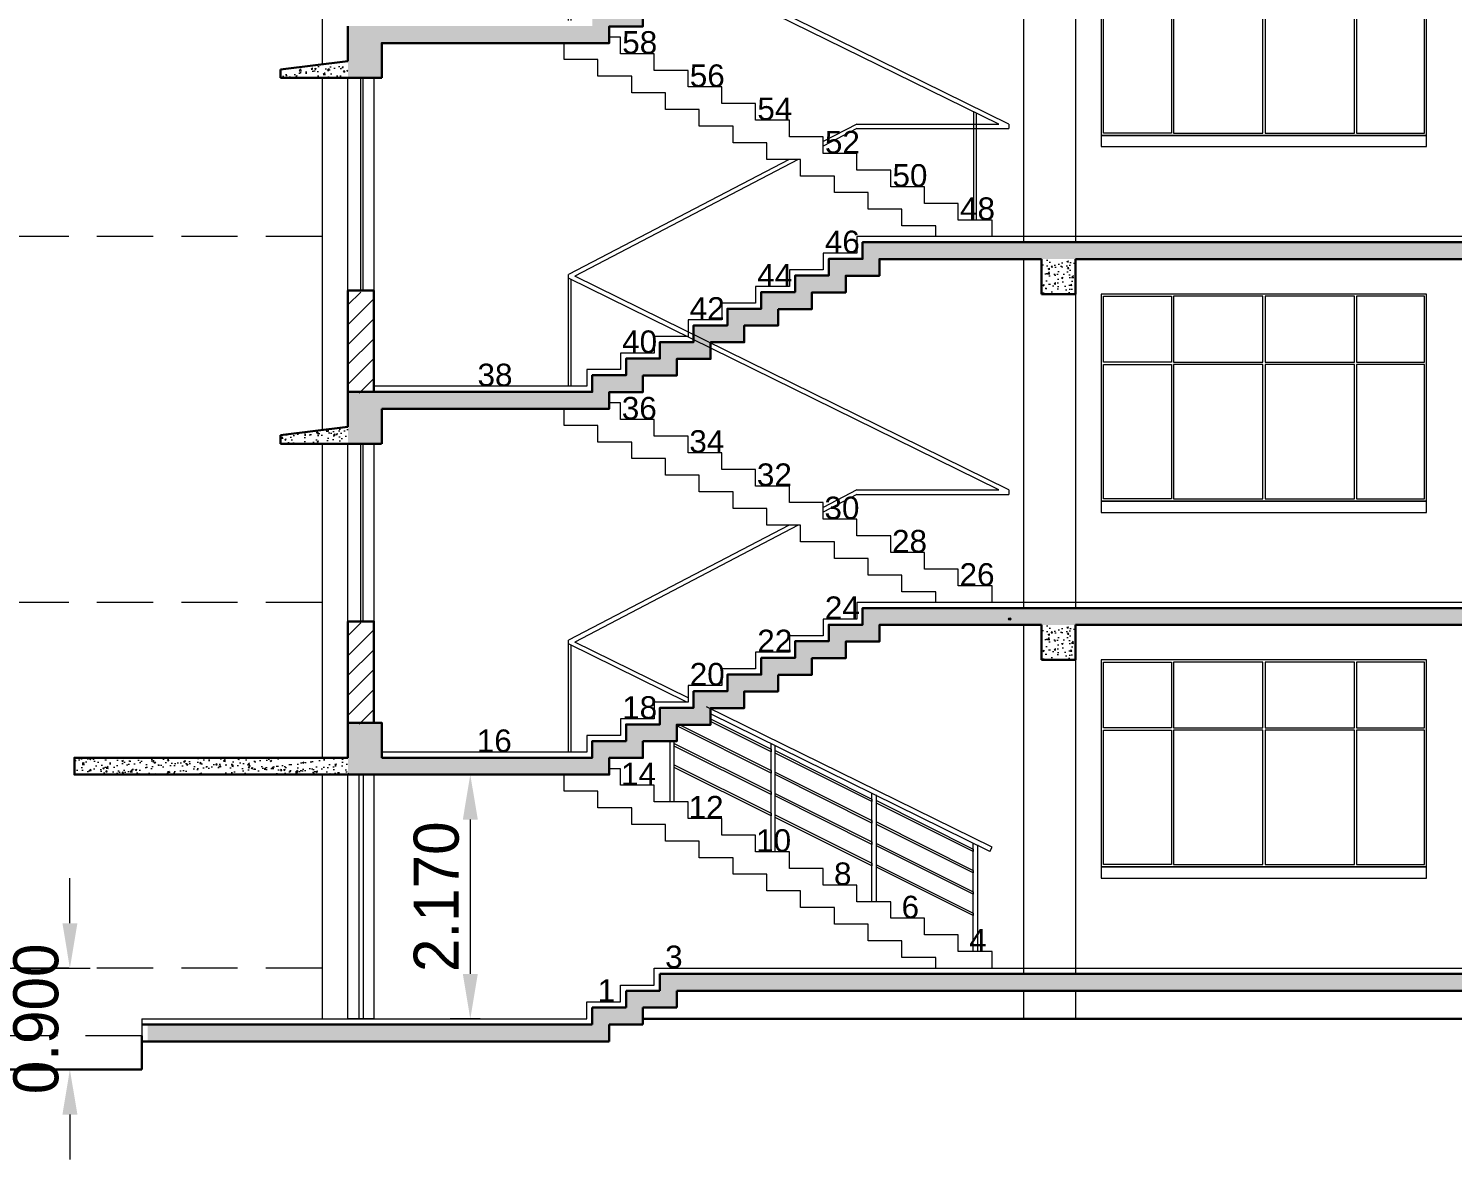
# Model space of a CAD drawing. Header units: millimetres. Extents: x 3614 to 12428, y -844 to 6844.
# Drawn here: x 5456.22 to 5468.87, y -594.71 to -584.66 of the extents above; entities that cross this region are included whole.
import ezdxf

# ---------------------------------------------------------------- set-up
doc = ezdxf.new("R2010")
doc.units = ezdxf.units.MM
doc.header["$LTSCALE"] = 40
doc.header["$MEASUREMENT"] = 0
doc.header["$PDMODE"] = 32
doc.header["$PDSIZE"] = 0.02
doc.linetypes.add('DASHDOT', pattern=[1, 0.5, -0.25, 0, -0.25])
doc.linetypes.add('DASHED2', pattern=[0.375, 0.25, -0.125])
doc.layers.get('Defpoints').update_dxf_attribs({"linetype": 'CONTINUOUS', "lineweight": 20})
for name, color, linetype, lineweight in [('CLL LEV.', 15, 'CONTINUOUS', 18), ('Column Hatch', 253, 'CONTINUOUS', 13), ('Dim', 220, 'CONTINUOUS', 15), ('Door', 54, 'CONTINUOUS', 18), ('E1', 7, 'CONTINUOUS', 20), ('E6', 254, 'CONTINUOUS', 15), ('FLOOR FINISH', 10, 'CONTINUOUS', 15), ('GRID', 134, 'DASHDOT', 13), ('Hatch', 42, 'CONTINUOUS', 15), ('Railing', 23, 'CONTINUOUS', 18), ('Stair', 1, 'CONTINUOUS', 15), ('TEXT', 7, 'CONTINUOUS', 20), ('Wall', 7, 'CONTINUOUS', 30), ('Window', 150, 'CONTINUOUS', 15), ('Window-Wall', 7, 'CONTINUOUS', 18)]:
    doc.layers.add(name, color=color, linetype=linetype, lineweight=lineweight)
doc.styles.add('DIM', font='arial.ttf')
doc.styles.add('Tabrej', font='GOTHIC.TTF')
doc.dimstyles.new('Tabrej', dxfattribs={"dimtxt": 0.5, "dimasz": 0.45, "dimexe": 0.18, "dimexo": 0.0625, "dimgap": 0.09, "dimtad": 0, "dimdec": 3, "dimzin": 0, "dimdsep": 46, "dimtxsty": 'Tabrej', "dimcen": 0, "dimclrd": 256, "dimclre": 256, "dimclrt": 7, "dimaunit": 1, "dimadec": 3, "dimazin": 0, "dimtfac": 1, "dimtdec": 3, "dimtofl": 0, "dimtmove": 0, "dimatfit": 3, "dimfxl": 0, "dimtolj": 1, "dimtzin": 0, "dimlwd": -1, "dimlwe": -1, "dimarcsym": 0})
pattern_1 = [(50, (0, 0), (0.1434520365, -0.012550427), [0.015, -0.165]), (355, (0, 0), (-0.0277502667, 0.1504384267), [0.012, -0.132]), (100.4514445, (0.01195, -0.00105), (0.1157017693, 0.1378879982), [0.0127480384, -0.1402284224]), (46.1842, (0, 0.04), (0.213448266, -0.033103856), [0.0225, -0.2475]), (96.6356355, (0.01779, 0.03724), (0.186932389, 0.19482372), [0.019122068, -0.210342752]), (351.184164, (0, 0.04), (0.186932389, 0.19482372), [0.018, -0.198]), (21, (0.02, 0.03), (0.1193814104, -0.0805237781), [0.015, -0.165]), (326, (0.02, 0.03), (0.0486630664, 0.145030009), [0.012, -0.132]), (71.4514447, (0.02995, 0.02329), (0.1680444753, 0.0645062306), [0.012748038, -0.1402284224]), (37.5, (0, 0), (0.00243197106, 0.06657877077), [0, -0.1304, 0, -0.134, 0, -0.1325]), (7.5, (0, 0), (0.0526139075, 0.0788823424), [0, -0.0764, 0, -0.1274, 0, -0.0505]), (327.5, (-0.0446, 0), (0.10676448723, -0.00451097435), [0, -0.05, 0, -0.156, 0, -0.207]), (317.5, (-0.0646, 0), (0.1166372339, 0.0200209965), [0, -0.065, 0, -0.1036, 0, -0.147])]

# ---------------------------------------------------------------- blocks, each defined once
blk = doc.blocks.new('WINDOW FRONT CORR')
at = {"layer": 'CLL LEV.', "ltscale": 0.05}
blk.add_line((6032.887, -394.511), (6035.777, -394.511), dxfattribs=at)
at = {"layer": 'CLL LEV.', "linetype": 'Continuous', "ltscale": 0.05}
blk.add_lwpolyline([(6035.777, -394.511), (6032.887, -394.511), (6032.887, -394.611), (6035.777, -394.611)], close=True, dxfattribs=at)
at = {"layer": 'Window', "linetype": 'Continuous', "ltscale": 0.05}
blk.add_lwpolyline([(6032.887, -394.511), (6035.777, -394.511), (6035.777, -392.671), (6032.887, -392.671)], close=True, dxfattribs=at)
at = {"layer": 'Window', "ltscale": 0.05}
for points in [[(6033.51, -393.276), (6032.907, -393.276), (6032.907, -392.691), (6033.51, -392.691)], [(6033.53, -393.276), (6034.322, -393.276), (6034.322, -392.691), (6033.53, -392.691)], [(6034.342, -393.276), (6035.135, -393.276), (6035.135, -392.691), (6034.342, -392.691)], [(6035.155, -393.276), (6035.757, -393.276), (6035.757, -392.691), (6035.155, -392.691)], [(6033.51, -394.491), (6032.907, -394.491), (6032.907, -393.296), (6033.51, -393.296)], [(6033.53, -394.491), (6034.322, -394.491), (6034.322, -393.296), (6033.53, -393.296)], [(6034.342, -394.491), (6035.135, -394.491), (6035.135, -393.296), (6034.342, -393.296)], [(6035.155, -394.491), (6035.757, -394.491), (6035.757, -393.296), (6035.155, -393.296)]]:
    blk.add_lwpolyline(points, close=True, dxfattribs=at)
blk = doc.blocks.new('*D107')
at = {"layer": 'Defpoints', "color": 0, "ltscale": 0.05, "transparency": 16777216}
for p in [(5455.162, -593.01), (5455.731, -593.91), (5456.589, -593.91)]:
    blk.add_point(p, dxfattribs=at)
at = {"layer": 'Dim', "ltscale": 0.05, "transparency": 16777216}
for p, q in [((5456.589, -592.61), (5456.589, -592.21)), ((5455.224, -593.01), (5456.769, -593.01)), ((5455.793, -593.91), (5456.769, -593.91)), ((5456.589, -594.31), (5456.589, -594.71))]:
    blk.add_line(p, q, dxfattribs=at)
for points in [[(5456.523, -592.61), (5456.656, -592.61), (5456.589, -593.01)], [(5456.523, -594.31), (5456.656, -594.31), (5456.589, -593.91)]]:
    blk.add_solid(points, dxfattribs=at)
at = {"layer": 'Dim', "color": 7, "ltscale": 0.05, "transparency": 16777216, "insert": (5456.289, -593.46), "char_height": 0.4, "attachment_point": 5, "rotation": 90, "style": 'Tabrej'}
blk.add_mtext('\\A1;0.900', dxfattribs=at)
blk = doc.blocks.new('railing')
at = {"layer": 'Railing'}
for p, q in [((5461.695, -587.249), (5458.97, -588.67)), ((5461.695, -587.289), (5459.027, -588.686)), ((5461.67, -588.334), (5461.67, -587.302)), ((5461.695, -587.249), (5462.052, -587.249)), ((5461.695, -588.334), (5461.695, -587.289)), ((5461.695, -587.289), (5462.052, -587.289)), ((5462.052, -587.289), (5462.052, -587.249)), ((5458.97, -589.664), (5458.97, -588.67)), ((5462.792, -590.584), (5458.995, -588.714)), ((5458.995, -589.664), (5458.995, -588.714)), ((5462.882, -590.584), (5459.027, -588.686)), ((5459.295, -589.733), (5459.295, -589.73)), ((5461.532, -590.584), (5461.232, -590.74)), ((5461.532, -590.624), (5461.232, -590.781)), ((5461.532, -590.584), (5462.792, -590.584)), ((5461.532, -590.624), (5462.882, -590.624)), ((5462.882, -590.624), (5462.882, -590.584)), ((5460.93, -590.898), (5458.97, -591.92)), ((5461.01, -590.898), (5459.027, -591.936)), ((5458.97, -592.914), (5458.97, -591.92)), ((5462.792, -593.834), (5458.97, -591.952)), ((5458.995, -592.914), (5458.995, -591.964)), ((5462.882, -593.834), (5459.027, -591.936)), ((5462.57, -594.686), (5462.57, -593.725)), ((5462.595, -594.686), (5462.595, -593.737)), ((5461.532, -593.834), (5461.232, -593.99)), ((5461.532, -593.874), (5461.232, -594.031)), ((5461.532, -593.834), (5462.792, -593.834)), ((5461.532, -593.874), (5462.882, -593.874)), ((5462.882, -593.834), (5462.882, -593.874)), ((5460.93, -594.148), (5458.97, -595.17)), ((5461.01, -594.148), (5459.027, -595.186)), ((5458.97, -596.164), (5458.97, -595.17)), ((5462.792, -597.084), (5458.97, -595.202)), ((5458.995, -596.164), (5458.995, -595.214)), ((5462.882, -597.084), (5459.027, -595.186)), ((5461.532, -597.084), (5461.232, -597.24)), ((5461.532, -597.124), (5461.232, -597.281)), ((5461.532, -597.084), (5462.792, -597.084)), ((5461.532, -597.124), (5462.882, -597.124)), ((5462.882, -597.084), (5462.882, -597.124)), ((5460.93, -597.398), (5458.97, -598.42)), ((5461.01, -597.398), (5459.027, -598.436)), ((5458.97, -599.414), (5458.97, -598.42)), ((5460.022, -598.97), (5458.97, -598.452)), ((5458.995, -599.414), (5458.995, -598.464)), ((5460.032, -598.931), (5459.027, -598.436)), ((5462.732, -600.26), (5460.195, -599.011)), ((5462.714, -600.296), (5460.232, -599.074)), ((5459.873, -599.856), (5459.873, -599.318)), ((5459.91, -599.858), (5459.91, -599.318)), ((5460.77, -600.3), (5460.77, -599.338)), ((5460.806, -600.302), (5460.806, -599.353)), ((5461.666, -600.743), (5461.666, -599.782)), ((5461.706, -600.743), (5461.706, -599.794)), ((5462.566, -601.186), (5462.566, -600.225)), ((5462.606, -601.186), (5462.606, -600.237)), ((5462.714, -600.296), (5462.732, -600.26))]:
    blk.add_line(p, q, dxfattribs=at)
at = {"layer": 'Railing', "ltscale": 0.05}
for points in [[(5459.954, -599.17), (5460.77, -599.578), (5460.77, -599.601), (5459.932, -599.182)], [(5460.232, -599.119), (5460.77, -599.388), (5460.77, -599.411), (5460.232, -599.142)]]:
    blk.add_lwpolyline(points, dxfattribs=at)
for points in [[(5459.91, -599.338), (5460.77, -599.768), (5460.77, -599.791), (5459.91, -599.361)], [(5460.806, -599.401), (5461.666, -599.831), (5461.666, -599.854), (5460.806, -599.424)], [(5459.91, -599.528), (5460.77, -599.958), (5460.77, -599.981), (5459.91, -599.551)], [(5460.806, -599.591), (5461.666, -600.021), (5461.666, -600.044), (5460.806, -599.614)], [(5460.806, -599.782), (5461.666, -600.212), (5461.666, -600.234), (5460.806, -599.804)], [(5461.706, -599.845), (5462.566, -600.275), (5462.566, -600.297), (5461.706, -599.867)], [(5460.806, -599.972), (5461.666, -600.402), (5461.666, -600.424), (5460.806, -599.994)], [(5461.706, -600.035), (5462.566, -600.465), (5462.566, -600.487), (5461.706, -600.057)], [(5461.706, -600.225), (5462.566, -600.655), (5462.566, -600.677), (5461.706, -600.247)], [(5461.706, -600.415), (5462.566, -600.845), (5462.566, -600.867), (5461.706, -600.437)]]:
    blk.add_lwpolyline(points, close=True, dxfattribs=at)
blk = doc.blocks.new('*D481')
at = {"layer": 'Defpoints', "color": 0, "ltscale": 0.05, "transparency": 16777216}
for p in [(5460.295, -591.289), (5460.145, -593.46), (5460.295, -593.46)]:
    blk.add_point(p, dxfattribs=at)
at = {"layer": 'Dim', "ltscale": 0.05, "transparency": 16777216}
for p, q in [((5460.233, -591.289), (5459.965, -591.289)), ((5460.145, -591.689), (5460.145, -593.06)), ((5460.233, -593.46), (5459.965, -593.46))]:
    blk.add_line(p, q, dxfattribs=at)
for points in [[(5460.079, -591.689), (5460.212, -591.689), (5460.145, -591.289)], [(5460.079, -593.06), (5460.212, -593.06), (5460.145, -593.46)]]:
    blk.add_solid(points, dxfattribs=at)
at = {"layer": 'Dim', "color": 7, "ltscale": 0.05, "transparency": 16777216, "insert": (5459.845, -592.375), "char_height": 0.4, "attachment_point": 5, "rotation": 90, "style": 'Tabrej'}
blk.add_mtext('\\A1;2.170', dxfattribs=at)

msp = doc.modelspace()

# ---------------------------------------------------------------- hatches: boundary and pattern name
at = {"layer": 'Column Hatch', "ltscale": 0.05}
h = msp.add_hatch(dxfattribs=at)
h.set_pattern_fill('ANSI31', color=256)
h.set_pattern_definition([(45, (-342.27228, -126.66366), (-0.0883883476, 0.0883883476), [])])
h.paths.add_polyline_path([(5459.289, -587.9018), (5459.059, -587.9018), (5459.059, -587.0018), (5459.289, -587.0018)])
h = msp.add_hatch(dxfattribs=at)
h.set_pattern_fill('ANSI31', color=256)
h.set_pattern_definition([(45, (-342.27228, -129.60366), (-0.0883883476, 0.0883883476), [])])
h.paths.add_polyline_path([(5459.289, -590.8418), (5459.059, -590.8418), (5459.059, -589.9418), (5459.289, -589.9418)])
at = {"layer": 'Hatch', "ltscale": 0.05}
h = msp.add_hatch(dxfattribs=at)
h.set_pattern_fill('AR-CONC', color=256, scale=0.02)
h.set_pattern_definition([(50, (4e-12, 3.25), (0.1434520365, -0.012550427), [0.015, -0.165]), (355, (4e-12, 3.25), (-0.0277502667, 0.1504384267), [0.012, -0.132]), (100.4514445, (0.01195, 3.24895), (0.1157017693, 0.1378879982), [0.0127480384, -0.1402284224]), (46.1842, (4e-12, 3.29), (0.213448266, -0.033103856), [0.0225, -0.2475]), (96.6356355, (0.01779, 3.28724), (0.186932389, 0.19482372), [0.019122068, -0.210342752]), (351.184164, (4e-12, 3.29), (0.186932389, 0.19482372), [0.018, -0.198]), (21, (0.02, 3.28), (0.1193814104, -0.0805237781), [0.015, -0.165]), (326, (0.02, 3.28), (0.0486630664, 0.145030009), [0.012, -0.132]), (71.4514447, (0.02995, 3.27329), (0.1680444753, 0.0645062306), [0.012748038, -0.1402284224]), (37.5, (4e-12, 3.25), (0.00243197106, 0.06657877077), [0, -0.1304, 0, -0.134, 0, -0.1325]), (7.5, (4e-12, 3.25), (0.0526139075, 0.0788823424), [0, -0.0764, 0, -0.1274, 0, -0.0505]), (327.5, (-0.0446, 3.25), (0.10676448723, -0.00451097435), [0, -0.05, 0, -0.156, 0, -0.207]), (317.5, (-0.0646, 3.25), (0.1166372339, 0.0200209965), [0, -0.065, 0, -0.1036, 0, -0.147])])
h.paths.add_polyline_path([(5459.0603, -584.6393), (5459.0576, -585.0993), (5459.359, -585.0993), (5459.359, -584.7893), (5461.379, -584.7893), (5461.379, -584.6416), (5461.679, -584.6416), (5461.679, -584.4939), (5461.979, -584.4939), (5461.979, -584.3461), (5462.279, -584.3461), (5462.279, -584.2049), (5462.579, -584.2049), (5462.579, -584.0507), (5462.879, -584.0507), (5462.879, -583.903), (5463.179, -583.903), (5463.179, -583.7552), (5463.479, -583.7552), (5463.479, -583.6075), (5463.779, -583.6075), (5463.779, -583.4598), (5465.219, -583.4598), (5465.219, -583.3098), (5463.629, -583.3098), (5463.629, -583.4575), (5463.329, -583.4575), (5463.329, -583.6052), (5463.029, -583.6052), (5463.029, -583.753), (5462.729, -583.753), (5462.729, -583.9007), (5462.429, -583.9007), (5462.429, -584.0484), (5462.129, -584.0484), (5462.129, -584.1961), (5461.829, -584.1961), (5461.829, -584.3439), (5461.529, -584.3439), (5461.529, -584.4916), (5461.229, -584.4916), (5461.229, -584.6393)])
h = msp.add_hatch(dxfattribs=at)
h.set_pattern_fill('AR-CONC', color=256, scale=0.02)
h.set_pattern_definition([(50, (-3e-12, -0.57955), (0.1434520365, -0.012550427), [0.015, -0.165]), (355, (-3e-12, -0.57955), (-0.0277502667, 0.1504384267), [0.012, -0.132]), (100.4514445, (0.01195, -0.58059), (0.1157017693, 0.1378879982), [0.0127480384, -0.1402284224]), (46.1842, (-3e-12, -0.53955), (0.213448266, -0.033103856), [0.0225, -0.2475]), (96.6356355, (0.01779, -0.5423), (0.186932389, 0.19482372), [0.019122068, -0.210342752]), (351.184164, (-3e-12, -0.53955), (0.186932389, 0.19482372), [0.018, -0.198]), (21, (0.02, -0.54955), (0.1193814104, -0.0805237781), [0.015, -0.165]), (326, (0.02, -0.54955), (0.0486630664, 0.145030009), [0.012, -0.132]), (71.4514447, (0.02995, -0.55626), (0.1680444753, 0.0645062306), [0.012748038, -0.1402284224]), (37.5, (-3e-12, -0.579545), (0.00243197106, 0.06657877077), [0, -0.1304, 0, -0.134, 0, -0.1325]), (7.5, (-3e-12, -0.579545), (0.0526139075, 0.0788823424), [0, -0.0764, 0, -0.1274, 0, -0.0505]), (327.5, (-0.0446, -0.579545), (0.10676448723, -0.00451097435), [0, -0.05, 0, -0.156, 0, -0.207]), (317.5, (-0.0646, -0.57955), (0.1166372339, 0.0200209965), [0, -0.065, 0, -0.1036, 0, -0.147])])
h.paths.add_polyline_path([(5459.059, -584.9493), (5458.459, -585.0243), (5458.459, -585.0993), (5459.059, -585.0993)])
h = msp.add_hatch(dxfattribs=at)
h.set_pattern_fill('AR-CONC', color=256, scale=0.02)
h.set_pattern_definition(pattern_1)
h.paths.add_polyline_path([(5459.0603, -587.8893), (5459.0576, -588.3493), (5459.359, -588.3493), (5459.359, -588.0393), (5461.379, -588.0393), (5461.379, -587.8916), (5461.679, -587.8916), (5461.679, -587.7439), (5461.979, -587.7439), (5461.979, -587.5961), (5462.279, -587.5961), (5462.279, -587.4549), (5462.579, -587.4549), (5462.579, -587.3007), (5462.879, -587.3007), (5462.879, -587.153), (5463.179, -587.153), (5463.179, -587.0052), (5463.479, -587.0052), (5463.479, -586.8575), (5463.779, -586.8575), (5463.779, -586.7098), (5465.219, -586.7098), (5465.219, -586.5598), (5463.629, -586.5598), (5463.629, -586.7075), (5463.329, -586.7075), (5463.329, -586.8552), (5463.029, -586.8552), (5463.029, -587.003), (5462.729, -587.003), (5462.729, -587.1507), (5462.429, -587.1507), (5462.429, -587.2984), (5462.129, -587.2984), (5462.129, -587.4461), (5461.829, -587.4461), (5461.829, -587.5939), (5461.529, -587.5939), (5461.529, -587.7416), (5461.229, -587.7416), (5461.229, -587.8893)])
h = msp.add_hatch(dxfattribs=at)
h.set_pattern_fill('AR-CONC', color=256, scale=0.02)
h.set_pattern_definition([(50, (-342.27228, -127.13462), (0.1434520365, -0.012550427), [0.015, -0.165]), (355, (-342.27228, -127.13462), (-0.0277502667, 0.1504384267), [0.012, -0.132]), (100.4514445, (-342.26033, -127.13566), (0.1157017693, 0.1378879982), [0.0127480384, -0.1402284224]), (46.1842, (-342.27228, -127.09462), (0.213448266, -0.033103856), [0.0225, -0.2475]), (96.6356355, (-342.2545, -127.09737), (0.186932389, 0.19482372), [0.019122068, -0.210342752]), (351.184164, (-342.27228, -127.09462), (0.186932389, 0.19482372), [0.018, -0.198]), (21, (-342.25228, -127.10462), (0.1193814104, -0.0805237781), [0.015, -0.165]), (326, (-342.25228, -127.10462), (0.0486630664, 0.145030009), [0.012, -0.132]), (71.4514447, (-342.24233, -127.11133), (0.1680444753, 0.0645062306), [0.012748038, -0.1402284224]), (37.5, (-342.27228, -127.134616), (0.00243197106, 0.06657877077), [0, -0.1304, 0, -0.134, 0, -0.1325]), (7.5, (-342.27228, -127.134616), (0.0526139075, 0.0788823424), [0, -0.0764, 0, -0.1274, 0, -0.0505]), (327.5, (-342.31688, -127.134616), (0.10676448723, -0.00451097435), [0, -0.05, 0, -0.156, 0, -0.207]), (317.5, (-342.33688, -127.13462), (0.1166372339, 0.0200209965), [0, -0.065, 0, -0.1036, 0, -0.147])])
h.paths.add_polyline_path([(5465.216, -586.7098), (5518.1995, -586.7098), (5518.1995, -586.5598), (5465.216, -586.5598)])
h = msp.add_hatch(dxfattribs=at)
h.set_pattern_fill('AR-CONC', color=256, scale=0.02)
h.set_pattern_definition([(50, (0, -6.5), (0.1434520365, -0.012550427), [0.015, -0.165]), (355, (0, -6.5), (-0.0277502667, 0.1504384267), [0.012, -0.132]), (100.4514445, (0.01195, -6.50105), (0.1157017693, 0.1378879982), [0.0127480384, -0.1402284224]), (46.1842, (0, -6.46), (0.213448266, -0.033103856), [0.0225, -0.2475]), (96.6356355, (0.01779, -6.46276), (0.186932389, 0.19482372), [0.019122068, -0.210342752]), (351.184164, (0, -6.46), (0.186932389, 0.19482372), [0.018, -0.198]), (21, (0.02, -6.47), (0.1193814104, -0.0805237781), [0.015, -0.165]), (326, (0.02, -6.47), (0.0486630664, 0.145030009), [0.012, -0.132]), (71.4514447, (0.02995, -6.47671), (0.1680444753, 0.0645062306), [0.012748038, -0.1402284224]), (37.5, (0, -6.5), (0.00243197106, 0.06657877077), [0, -0.1304, 0, -0.134, 0, -0.1325]), (7.5, (0, -6.5), (0.0526139075, 0.0788823424), [0, -0.0764, 0, -0.1274, 0, -0.0505]), (327.5, (-0.0446, -6.5), (0.10676448723, -0.00451097435), [0, -0.05, 0, -0.156, 0, -0.207]), (317.5, (-0.0646, -6.5), (0.1166372339, 0.0200209965), [0, -0.065, 0, -0.1036, 0, -0.147])])
h.paths.add_polyline_path([(5465.219, -587.0198), (5465.519, -587.0198), (5465.519, -586.7098), (5465.219, -586.7098)])
h = msp.add_hatch(dxfattribs=at)
h.set_pattern_fill('AR-CONC', color=256, scale=0.02)
h.set_pattern_definition([(50, (-2e-12, -3.51955), (0.1434520365, -0.012550427), [0.015, -0.165]), (355, (-2e-12, -3.51955), (-0.0277502667, 0.1504384267), [0.012, -0.132]), (100.4514445, (0.01195, -3.52059), (0.1157017693, 0.1378879982), [0.0127480384, -0.1402284224]), (46.1842, (-2e-12, -3.47955), (0.213448266, -0.033103856), [0.0225, -0.2475]), (96.6356355, (0.01779, -3.4823), (0.186932389, 0.19482372), [0.019122068, -0.210342752]), (351.184164, (-2e-12, -3.47955), (0.186932389, 0.19482372), [0.018, -0.198]), (21, (0.02, -3.48955), (0.1193814104, -0.0805237781), [0.015, -0.165]), (326, (0.02, -3.48955), (0.0486630664, 0.145030009), [0.012, -0.132]), (71.4514447, (0.02995, -3.49626), (0.1680444753, 0.0645062306), [0.012748038, -0.1402284224]), (37.5, (-2e-12, -3.519545), (0.00243197106, 0.06657877077), [0, -0.1304, 0, -0.134, 0, -0.1325]), (7.5, (-2e-12, -3.519545), (0.0526139075, 0.0788823424), [0, -0.0764, 0, -0.1274, 0, -0.0505]), (327.5, (-0.0446, -3.519545), (0.10676448723, -0.00451097435), [0, -0.05, 0, -0.156, 0, -0.207]), (317.5, (-0.0646, -3.51955), (0.1166372339, 0.0200209965), [0, -0.065, 0, -0.1036, 0, -0.147])])
h.paths.add_polyline_path([(5459.059, -588.1993), (5458.459, -588.2743), (5458.459, -588.3493), (5459.059, -588.3493)])
h = msp.add_hatch(dxfattribs=at)
h.set_pattern_fill('AR-CONC', color=256, scale=0.02)
h.set_pattern_definition(pattern_1)
h.paths.add_polyline_path([(5459.059, -590.8293), (5459.059, -591.2893), (5461.379, -591.2893), (5461.379, -591.1416), (5461.679, -591.1416), (5461.679, -590.9939), (5461.979, -590.9939), (5461.979, -590.8461), (5462.279, -590.8461), (5462.279, -590.6984), (5462.579, -590.6984), (5462.579, -590.5507), (5462.879, -590.5507), (5462.879, -590.403), (5463.179, -590.403), (5463.179, -590.2552), (5463.479, -590.2552), (5463.479, -590.1075), (5463.779, -590.1075), (5463.779, -589.9598), (5465.519, -589.9598), (5465.519, -589.8098), (5463.629, -589.8098), (5463.629, -589.9575), (5463.329, -589.9575), (5463.329, -590.1052), (5463.029, -590.1052), (5463.029, -590.253), (5462.729, -590.253), (5462.729, -590.4007), (5462.429, -590.4007), (5462.429, -590.5484), (5462.129, -590.5484), (5462.129, -590.6961), (5461.829, -590.6961), (5461.829, -590.8439), (5461.529, -590.8439), (5461.529, -590.9916), (5461.229, -590.9916), (5461.229, -591.1393), (5459.359, -591.1393), (5459.359, -590.8293)])
h = msp.add_hatch(dxfattribs=at)
h.set_pattern_fill('AR-CONC', color=256, scale=0.02)
h.set_pattern_definition([(50, (-342.27228, -130.36185), (0.1434520365, -0.012550427), [0.015, -0.165]), (355, (-342.27228, -130.36185), (-0.0277502667, 0.1504384267), [0.012, -0.132]), (100.4514445, (-342.26033, -130.3629), (0.1157017693, 0.1378879982), [0.0127480384, -0.1402284224]), (46.1842, (-342.27228, -130.32185), (0.213448266, -0.033103856), [0.0225, -0.2475]), (96.6356355, (-342.2545, -130.3246), (0.186932389, 0.19482372), [0.019122068, -0.210342752]), (351.184164, (-342.27228, -130.32185), (0.186932389, 0.19482372), [0.018, -0.198]), (21, (-342.25228, -130.33185), (0.1193814104, -0.0805237781), [0.015, -0.165]), (326, (-342.25228, -130.33185), (0.0486630664, 0.145030009), [0.012, -0.132]), (71.4514447, (-342.24233, -130.33856), (0.1680444753, 0.0645062306), [0.012748038, -0.1402284224]), (37.5, (-342.27228, -130.36185), (0.00243197106, 0.06657877077), [0, -0.1304, 0, -0.134, 0, -0.1325]), (7.5, (-342.27228, -130.36185), (0.0526139075, 0.0788823424), [0, -0.0764, 0, -0.1274, 0, -0.0505]), (327.5, (-342.31688, -130.36185), (0.10676448723, -0.00451097435), [0, -0.05, 0, -0.156, 0, -0.207]), (317.5, (-342.33688, -130.36185), (0.1166372339, 0.0200209965), [0, -0.065, 0, -0.1036, 0, -0.147])])
h.paths.add_polyline_path([(5465.519, -589.9598), (5518.8178, -589.9544), (5518.8178, -589.8044), (5465.519, -589.8098)])
h = msp.add_hatch(dxfattribs=at)
h.set_pattern_fill('AR-CONC', color=256, scale=0.02)
h.set_pattern_definition([(50, (0, -9.75), (0.1434520365, -0.012550427), [0.015, -0.165]), (355, (0, -9.75), (-0.0277502667, 0.1504384267), [0.012, -0.132]), (100.4514445, (0.01195, -9.75105), (0.1157017693, 0.1378879982), [0.0127480384, -0.1402284224]), (46.1842, (0, -9.71), (0.213448266, -0.033103856), [0.0225, -0.2475]), (96.6356355, (0.01779, -9.71276), (0.186932389, 0.19482372), [0.019122068, -0.210342752]), (351.184164, (0, -9.71), (0.186932389, 0.19482372), [0.018, -0.198]), (21, (0.02, -9.72), (0.1193814104, -0.0805237781), [0.015, -0.165]), (326, (0.02, -9.72), (0.0486630664, 0.145030009), [0.012, -0.132]), (71.4514447, (0.02995, -9.72671), (0.1680444753, 0.0645062306), [0.012748038, -0.1402284224]), (37.5, (0, -9.75), (0.00243197106, 0.06657877077), [0, -0.1304, 0, -0.134, 0, -0.1325]), (7.5, (0, -9.75), (0.0526139075, 0.0788823424), [0, -0.0764, 0, -0.1274, 0, -0.0505]), (327.5, (-0.0446, -9.75), (0.10676448723, -0.00451097435), [0, -0.05, 0, -0.156, 0, -0.207]), (317.5, (-0.0646, -9.75), (0.1166372339, 0.0200209965), [0, -0.065, 0, -0.1036, 0, -0.147])])
h.paths.add_polyline_path([(5465.219, -590.2698), (5465.519, -590.2698), (5465.519, -589.9598), (5465.219, -589.9598)])
h = msp.add_hatch(dxfattribs=at)
h.set_pattern_fill('AR-CONC', color=256, scale=0.02)
h.set_pattern_definition([(50, (0, 0.12045), (0.1434520365, -0.012550427), [0.015, -0.165]), (355, (0, 0.12045), (-0.0277502667, 0.1504384267), [0.012, -0.132]), (100.4514445, (0.01195, 0.11941), (0.1157017693, 0.1378879982), [0.0127480384, -0.1402284224]), (46.1842, (0, 0.16045), (0.213448266, -0.033103856), [0.0225, -0.2475]), (96.6356355, (0.01779, 0.1577), (0.186932389, 0.19482372), [0.019122068, -0.210342752]), (351.184164, (0, 0.16045), (0.186932389, 0.19482372), [0.018, -0.198]), (21, (0.02, 0.15045), (0.1193814104, -0.0805237781), [0.015, -0.165]), (326, (0.02, 0.15045), (0.0486630664, 0.145030009), [0.012, -0.132]), (71.4514447, (0.02995, 0.14374), (0.1680444753, 0.0645062306), [0.012748038, -0.1402284224]), (37.5, (0, 0.120455), (0.00243197106, 0.06657877077), [0, -0.1304, 0, -0.134, 0, -0.1325]), (7.5, (0, 0.120455), (0.0526139075, 0.0788823424), [0, -0.0764, 0, -0.1274, 0, -0.0505]), (327.5, (-0.0446, 0.120455), (0.10676448723, -0.00451097435), [0, -0.05, 0, -0.156, 0, -0.207]), (317.5, (-0.0646, 0.12045), (0.1166372339, 0.0200209965), [0, -0.065, 0, -0.1036, 0, -0.147])])
h.paths.add_polyline_path([(5456.629, -591.2893), (5459.0651, -591.2893), (5459.0651, -591.1393), (5456.629, -591.1393)])
at = {"layer": 'Hatch', "linetype": 'Continuous', "ltscale": 0.05}
h = msp.add_hatch(dxfattribs=at)
h.set_pattern_fill('AR-CONC', color=256, scale=0.02)
h.set_pattern_definition([(50, (570.6116, 215.0643), (0.1434520365, -0.012550427), [0.015, -0.165]), (355, (570.6116, 215.0643), (-0.0277502667, 0.1504384267), [0.012, -0.132]), (100.4514445, (570.62355, 215.06325), (0.1157017693, 0.1378879982), [0.0127480384, -0.1402284224]), (46.1842, (570.6116, 215.1043), (0.213448266, -0.033103856), [0.0225, -0.2475]), (96.6356355, (570.62939, 215.10154), (0.186932389, 0.19482372), [0.019122068, -0.210342752]), (351.184164, (570.6116, 215.1043), (0.186932389, 0.19482372), [0.018, -0.198]), (21, (570.6316, 215.0943), (0.1193814104, -0.080523778), [0.015, -0.165]), (326, (570.6316, 215.0943), (0.0486630664, 0.145030009), [0.012, -0.132]), (71.4514447, (570.64155, 215.08759), (0.1680444753, 0.0645062306), [0.012748038, -0.1402284224]), (37.5, (570.6116, 215.064296), (0.00243197106, 0.06657877077), [0, -0.1304, 0, -0.134, 0, -0.1325]), (7.5, (570.6116, 215.064296), (0.0526139075, 0.0788823424), [0, -0.0764, 0, -0.1274, 0, -0.0505]), (327.5, (570.567, 215.064296), (0.10676448723, -0.00451097435), [0, -0.05, 0, -0.156, 0, -0.207]), (317.5, (570.547, 215.0643), (0.1166372339, 0.0200209965), [0, -0.065, 0, -0.1036, 0, -0.147])])
h.paths.add_polyline_path([(5518.359, -593.0598), (5461.829, -593.0598), (5461.829, -593.2098), (5461.529, -593.2098), (5461.529, -593.3598), (5461.229, -593.3598), (5461.229, -593.5098), (5457.279, -593.5098), (5457.279, -593.6598), (5461.379, -593.6598), (5461.379, -593.5098), (5461.679, -593.5098), (5461.679, -593.3598), (5461.979, -593.3598), (5461.979, -593.2098), (5518.359, -593.2098)])

# ---------------------------------------------------------------- linework, layer by layer
at = {"layer": 'Door', "linetype": 'Continuous', "ltscale": 0.05}
for p, q in [((5459.154, -591.2893), (5459.154, -593.4598)), ((5459.194, -591.2893), (5459.194, -593.4598))]:
    msp.add_line(p, q, dxfattribs=at)
at = {"layer": 'E1', "linetype": 'Continuous', "ltscale": 0.05}
for p, q in [((5458.829, -581.8493), (5458.829, -584.9781)), ((5465.059, -583.4598), (5465.059, -586.5598)), ((5465.519, -583.4598), (5465.519, -586.5598)), ((5458.829, -585.0993), (5458.829, -588.2281)), ((5465.059, -586.7098), (5465.059, -589.8098)), ((5465.519, -586.7098), (5465.519, -589.8098)), ((5458.829, -588.3493), (5458.829, -591.1393)), ((5465.519, -589.4823), (5465.519, -589.4835)), ((5465.059, -589.9598), (5465.059, -593.0598)), ((5465.519, -589.9598), (5465.519, -593.0623)), ((5458.829, -591.2893), (5458.829, -593.4598)), ((5465.059, -593.2088), (5465.059, -593.4598)), ((5465.519, -593.2098), (5465.519, -593.4598)), ((5465.059, -593.4598), (5465.519, -593.4598))]:
    msp.add_line(p, q, dxfattribs=at)
at = {"layer": 'E6', "color": 5, "linetype": 'Continuous', "lineweight": 30, "ltscale": 0.05}
for p, q in [((5459.059, -584.9493), (5459.059, -584.6393)), ((5458.459, -585.0243), (5459.059, -584.9493)), ((5458.459, -585.0993), (5458.459, -585.0243)), ((5459.059, -585.0993), (5458.459, -585.0993)), ((5459.359, -585.0993), (5459.059, -585.0993)), ((5465.519, -586.5598), (5517.899, -586.5598)), ((5465.219, -586.7098), (5465.219, -587.0198)), ((5465.519, -587.0198), (5465.519, -586.7098)), ((5465.519, -586.7098), (5517.899, -586.7098)), ((5465.219, -587.0198), (5465.519, -587.0198)), ((5458.459, -588.2743), (5459.059, -588.1993)), ((5458.459, -588.3493), (5458.459, -588.2743)), ((5459.059, -588.3493), (5458.459, -588.3493)), ((5459.3562, -588.3493), (5459.0562, -588.3493)), ((5465.519, -589.8098), (5517.899, -589.8098)), ((5465.219, -590.2698), (5465.219, -589.9598)), ((5465.519, -590.2698), (5465.519, -589.9598)), ((5465.519, -589.9598), (5517.899, -589.9598)), ((5465.219, -590.2698), (5465.519, -590.2698)), ((5459.059, -590.8293), (5459.059, -591.1393)), ((5459.059, -591.2598), (5459.059, -591.2598)), ((5518.359, -593.0598), (5461.829, -593.0598)), ((5461.829, -593.0598), (5461.829, -593.2098)), ((5461.829, -593.2098), (5461.529, -593.2098)), ((5461.529, -593.2098), (5461.529, -593.3598)), ((5461.979, -593.3598), (5461.979, -593.2098)), ((5461.979, -593.2098), (5518.359, -593.2098)), ((5461.529, -593.3598), (5461.229, -593.3598)), ((5461.229, -593.3598), (5461.229, -593.5098)), ((5461.679, -593.5098), (5461.679, -593.3598)), ((5461.679, -593.3598), (5461.979, -593.3598)), ((5461.229, -593.5098), (5457.229, -593.5098)), ((5461.379, -593.6598), (5461.379, -593.5098)), ((5461.379, -593.5098), (5461.679, -593.5098)), ((5457.229, -593.6598), (5461.379, -593.6598))]:
    msp.add_line(p, q, dxfattribs=at)
for points in [[(5461.679, -584.4939), (5461.679, -584.6416), (5461.379, -584.6416), (5461.379, -584.7893), (5459.359, -584.7893), (5459.359, -585.0993)], [(5465.839, -586.5598), (5464.829, -586.5598), (5463.629, -586.5598), (5463.629, -586.7075), (5463.329, -586.7075), (5463.329, -586.8552), (5463.029, -586.8552), (5463.029, -587.003), (5462.729, -587.003), (5462.729, -587.1507), (5462.429, -587.1507), (5462.429, -587.2984), (5462.129, -587.2984), (5462.129, -587.4461), (5461.829, -587.4461), (5461.829, -587.5939), (5461.529, -587.5939), (5461.529, -587.7416), (5461.229, -587.7416), (5461.229, -587.8893), (5459.059, -587.8893), (5459.059, -588.1993)], [(5465.219, -586.7098), (5464.829, -586.7098), (5463.779, -586.7098), (5463.779, -586.8575), (5463.479, -586.8575), (5463.479, -587.0052), (5463.179, -587.0052), (5463.179, -587.153), (5462.879, -587.153)], [(5462.879, -587.153), (5462.879, -587.3007), (5462.579, -587.3007), (5462.579, -587.4484), (5462.279, -587.4484), (5462.279, -587.5961), (5461.979, -587.5961), (5461.979, -587.7439), (5461.679, -587.7439)], [(5461.679, -587.7439), (5461.679, -587.8916), (5461.379, -587.8916), (5461.379, -588.0393), (5459.359, -588.0393)], [(5459.359, -588.0393), (5459.359, -588.3493)], [(5465.839, -589.8098), (5464.829, -589.8098), (5463.629, -589.8098), (5463.629, -589.9575), (5463.329, -589.9575), (5463.329, -590.1052), (5463.029, -590.1052), (5463.029, -590.253), (5462.729, -590.253), (5462.729, -590.4007), (5462.429, -590.4007), (5462.429, -590.5484), (5462.129, -590.5484), (5462.129, -590.6961), (5461.829, -590.6961), (5461.829, -590.8439), (5461.529, -590.8439), (5461.529, -590.9916), (5461.229, -590.9916), (5461.229, -591.1393), (5459.359, -591.1393)], [(5465.219, -589.9598), (5464.829, -589.9598), (5463.779, -589.9598), (5463.779, -590.1075), (5463.479, -590.1075), (5463.479, -590.2552), (5463.179, -590.2552), (5463.179, -590.403), (5462.879, -590.403)], [(5462.879, -590.403), (5462.879, -590.5507), (5462.579, -590.5507), (5462.579, -590.6984), (5462.279, -590.6984), (5462.279, -590.8461), (5461.979, -590.8461), (5461.979, -590.9939), (5461.679, -590.9939)], [(5459.059, -590.8293), (5459.359, -590.8293), (5459.359, -591.1393)], [(5461.679, -590.9939), (5461.679, -591.1416), (5461.379, -591.1416), (5461.379, -591.2893), (5459.0302, -591.2893)], [(5459.059, -591.2893), (5459.059, -591.2893), (5456.629, -591.2893), (5456.629, -591.1393), (5459.059, -591.1393)]]:
    msp.add_lwpolyline(points, dxfattribs=at)
at = {"layer": 'FLOOR FINISH', "ltscale": 0.05}
for p, q in [((5478.852, -586.5098), (5463.579, -586.5098)), ((5478.852, -589.7598), (5463.579, -589.7598))]:
    msp.add_line(p, q, dxfattribs=at)
at = {"layer": 'FLOOR FINISH', "linetype": 'Continuous', "ltscale": 0.05}
msp.add_line((5461.779, -593.0098), (5518.359, -593.0098), dxfattribs=at)
at = {"layer": 'GRID', "linetype": 'DASHED2', "ltscale": 0.05}
for p, q in [((5458.829, -586.5098), (5449.4982, -586.5098)), ((5458.829, -589.7598), (5449.4982, -589.7598)), ((5458.829, -593.0098), (5449.4982, -593.0098)), ((5457.229, -593.6098), (5449.4982, -593.6098))]:
    msp.add_line(p, q, dxfattribs=at)
at = {"layer": 'Hatch', "linetype": 'Continuous', "ltscale": 0.05}
for p, q in [((5459.0609, -584.8482), (5459.0609, -584.8482)), ((5459.0609, -588.0982), (5459.0609, -588.0982))]:
    msp.add_line(p, q, dxfattribs=at)
at = {"layer": 'Stair', "ltscale": 0.05}
for p, q in [((5463.579, -586.5098), (5463.579, -586.6575)), ((5463.579, -586.6575), (5463.279, -586.6575)), ((5463.279, -586.6575), (5463.279, -586.8052)), ((5463.279, -586.8052), (5462.979, -586.8052)), ((5462.979, -586.8052), (5462.979, -586.953)), ((5462.979, -586.953), (5462.679, -586.953)), ((5462.679, -586.953), (5462.679, -587.1007)), ((5462.679, -587.1007), (5462.379, -587.1007)), ((5463.579, -589.7598), (5463.579, -589.9075)), ((5463.579, -589.9075), (5463.279, -589.9075)), ((5463.279, -589.9075), (5463.279, -590.0552)), ((5463.279, -590.0552), (5462.979, -590.0552)), ((5462.979, -590.0552), (5462.979, -590.203)), ((5462.979, -590.203), (5462.679, -590.203)), ((5462.679, -590.203), (5462.679, -590.3507)), ((5462.679, -590.3507), (5462.379, -590.3507))]:
    msp.add_line(p, q, dxfattribs=at)
at = {"layer": 'Stair', "linetype": 'Continuous', "ltscale": 0.05}
for p, q in [((5461.779, -593.1598), (5461.779, -593.0098)), ((5461.479, -593.3098), (5461.479, -593.1598)), ((5461.479, -593.1598), (5461.779, -593.1598)), ((5461.179, -593.4598), (5461.179, -593.3098)), ((5461.179, -593.3098), (5461.479, -593.3098)), ((5457.229, -593.4598), (5459.154, -593.4598)), ((5457.229, -593.4598), (5457.229, -593.6098)), ((5459.059, -593.4598), (5461.179, -593.4598))]:
    msp.add_line(p, q, dxfattribs=at)
at = {"layer": 'Stair', "ltscale": 0.05}
for points in [[(5464.279, -586.5098), (5464.279, -586.4143), (5463.979, -586.4143), (5463.979, -586.2666), (5463.679, -586.2666), (5463.679, -586.1189), (5463.379, -586.1189), (5463.379, -585.9711), (5463.079, -585.9711), (5463.079, -585.8234), (5462.779, -585.8234), (5462.779, -585.6757), (5462.479, -585.6757), (5462.479, -585.528), (5462.179, -585.528), (5462.179, -585.3802), (5461.879, -585.3802), (5461.879, -585.2325), (5461.579, -585.2325), (5461.579, -585.0848), (5461.279, -585.0848), (5461.279, -584.937), (5460.979, -584.937), (5460.979, -584.7893), (5460.979, -584.7893)], [(5462.379, -585.328), (5462.379, -585.1802), (5462.079, -585.1802), (5462.079, -585.0325), (5461.779, -585.0325), (5461.779, -584.8848), (5461.479, -584.8848), (5461.479, -584.737), (5461.379, -584.737)], [(5463.579, -585.9189), (5463.579, -585.7711), (5463.279, -585.7711), (5463.279, -585.6234), (5462.979, -585.6234), (5462.979, -585.4757), (5462.679, -585.4757), (5462.679, -585.328), (5462.379, -585.328)], [(5464.779, -586.5098), (5464.779, -586.362), (5464.479, -586.362), (5464.479, -586.2143), (5464.179, -586.2143), (5464.179, -586.0666), (5463.879, -586.0666), (5463.879, -585.9189), (5463.579, -585.9189)], [(5462.379, -587.1007), (5462.379, -587.2484), (5462.079, -587.2484), (5462.079, -587.3961), (5461.779, -587.3961), (5461.779, -587.5439), (5461.479, -587.5439), (5461.479, -587.6916), (5461.179, -587.6916), (5461.179, -587.8393), (5459.289, -587.8393)], [(5460.859, -587.8393), (5459.289, -587.8393)], [(5464.279, -589.7598), (5464.279, -589.6643), (5463.979, -589.6643), (5463.979, -589.5166), (5463.679, -589.5166), (5463.679, -589.3689), (5463.379, -589.3689), (5463.379, -589.2211), (5463.079, -589.2211), (5463.079, -589.0734), (5462.779, -589.0734), (5462.779, -588.9257), (5462.479, -588.9257), (5462.479, -588.778), (5462.179, -588.778), (5462.179, -588.6302), (5461.879, -588.6302), (5461.879, -588.4825), (5461.579, -588.4825), (5461.579, -588.3348), (5461.279, -588.3348), (5461.279, -588.187), (5460.979, -588.187), (5460.979, -588.0393), (5460.979, -588.0393)], [(5462.379, -588.578), (5462.379, -588.4302), (5462.079, -588.4302), (5462.079, -588.2825), (5461.779, -588.2825), (5461.779, -588.1348), (5461.479, -588.1348), (5461.479, -587.987), (5461.379, -587.987)], [(5463.579, -589.1689), (5463.579, -589.0211), (5463.279, -589.0211), (5463.279, -588.8734), (5462.979, -588.8734), (5462.979, -588.7257), (5462.679, -588.7257), (5462.679, -588.578), (5462.379, -588.578)], [(5464.779, -589.7598), (5464.779, -589.612), (5464.479, -589.612), (5464.479, -589.4643), (5464.179, -589.4643), (5464.179, -589.3166), (5463.879, -589.3166), (5463.879, -589.1689), (5463.579, -589.1689)], [(5462.379, -590.3507), (5462.379, -590.4984), (5462.079, -590.4984), (5462.079, -590.6461), (5461.779, -590.6461), (5461.779, -590.7939), (5461.479, -590.7939), (5461.479, -590.9416), (5461.179, -590.9416), (5461.179, -591.0893), (5459.359, -591.0893)], [(5460.859, -591.0893), (5459.359, -591.0893)], [(5462.379, -591.828), (5462.379, -591.6802), (5462.079, -591.6802), (5462.079, -591.5325), (5461.779, -591.5325), (5461.779, -591.3848), (5461.479, -591.3848), (5461.479, -591.237), (5461.379, -591.237)], [(5464.279, -593.0098), (5464.279, -592.9143), (5463.979, -592.9143), (5463.979, -592.7666), (5463.679, -592.7666), (5463.679, -592.6189), (5463.379, -592.6189), (5463.379, -592.4711), (5463.079, -592.4711), (5463.079, -592.3234), (5462.779, -592.3234), (5462.779, -592.1757), (5462.479, -592.1757), (5462.479, -592.028), (5462.179, -592.028), (5462.179, -591.8802), (5461.879, -591.8802), (5461.879, -591.7325), (5461.579, -591.7325), (5461.579, -591.5848), (5461.279, -591.5848), (5461.279, -591.437), (5460.979, -591.437), (5460.979, -591.2893), (5460.979, -591.2893)], [(5463.579, -592.4189), (5463.579, -592.2711), (5463.279, -592.2711), (5463.279, -592.1234), (5462.979, -592.1234), (5462.979, -591.9757), (5462.679, -591.9757), (5462.679, -591.828), (5462.379, -591.828)], [(5464.779, -593.0098), (5464.779, -592.862), (5464.479, -592.862), (5464.479, -592.7143), (5464.179, -592.7143), (5464.179, -592.5666), (5463.879, -592.5666), (5463.879, -592.4189), (5463.579, -592.4189)]]:
    msp.add_lwpolyline(points, dxfattribs=at)
at = {"layer": 'Stair', "linetype": 'Continuous', "ltscale": 0.05}
msp.add_lwpolyline([(5463.959, -593.0598), (5464.2675, -593.0598)], dxfattribs=at)
at = {"layer": 'Wall', "linetype": 'Continuous', "ltscale": 0.05}
for p, q in [((5461.679, -593.4598), (5521.759, -593.4598)), ((5457.229, -593.9098), (5457.229, -593.6098)), ((5457.229, -593.9098), (5455.7307, -593.9098))]:
    msp.add_line(p, q, dxfattribs=at)
for points in [[(5459.059, -586.9893), (5459.289, -586.9893), (5459.289, -587.8893), (5459.059, -587.8893)], [(5459.059, -589.9293), (5459.289, -589.9293), (5459.289, -590.8293), (5459.059, -590.8293)]]:
    msp.add_lwpolyline(points, close=True, dxfattribs=at)
at = {"layer": 'Window', "linetype": 'Continuous', "ltscale": 0.05}
for p, q in [((5459.174, -586.9893), (5459.174, -585.0993)), ((5459.194, -586.9893), (5459.194, -585.0993)), ((5459.174, -589.9293), (5459.174, -588.3493)), ((5459.194, -589.9293), (5459.194, -588.3493))]:
    msp.add_line(p, q, dxfattribs=at)
at = {"layer": 'Window'}
msp.add_point((5464.9359, -589.9075), dxfattribs=at)
at = {"layer": 'Window-Wall', "linetype": 'Continuous', "ltscale": 0.05}
for points in [[(5459.289, -586.9893), (5459.059, -586.9893), (5459.059, -585.0993), (5459.289, -585.0993)], [(5459.289, -589.9293), (5459.059, -589.9293), (5459.059, -588.3493), (5459.289, -588.3493)], [(5459.289, -593.4598), (5459.059, -593.4598), (5459.059, -591.2893), (5459.289, -591.2893)]]:
    msp.add_lwpolyline(points, close=True, dxfattribs=at)

# ---------------------------------------------------------------- block references
at = {"layer": 'Wall'}
msp.add_blockref('railing', (2.0468, 8.3243), dxfattribs=at)
at = {"layer": 'Window', "linetype": 'Continuous'}
for p in [(-567.1384, -191.0988), (-567.1384, -194.3488), (-567.1384, -197.5988)]:
    msp.add_blockref('WINDOW FRONT CORR', p, dxfattribs=at)

# ---------------------------------------------------------------- texts
at = {"layer": 'TEXT', "linetype": 'Continuous', "ltscale": 0.9, "char_height": 0.2, "attachment_point": 1, "style": 'DIM'}
for s, insert in [('58', (5461.4945, -584.684)), ('56', (5462.0945, -584.9794)), ('54', (5462.6945, -585.2749)), ('52', (5463.2945, -585.5703)), ('50', (5463.8945, -585.8658)), ('48', (5464.4945, -586.1612)), ('46', (5463.2936, -586.4567)), ('44', (5462.6936, -586.7522)), ('42', (5462.0936, -587.0476)), ('40', (5461.4936, -587.3431)), ('38', (5460.2093, -587.6385)), ('36', (5461.4906, -587.934)), ('34', (5462.0906, -588.2294)), ('32', (5462.6906, -588.5249)), ('30', (5463.2906, -588.8203)), ('28', (5463.8906, -589.1158)), ('26', (5464.4906, -589.4112)), ('24', (5463.294, -589.7067)), ('22', (5462.694, -590.0021)), ('20', (5462.094, -590.2976)), ('18', (5461.494, -590.593)), ('16', (5460.2029, -590.8885)), ('14', (5461.4838, -591.184)), ('12', (5462.0838, -591.4794)), ('10', (5462.6838, -591.7749)), ('8', (5463.3754, -592.0703)), ('6', (5463.9754, -592.3658)), ('4', (5464.5754, -592.6612)), ('3', (5461.8754, -592.809)), ('1', (5461.2754, -593.109))]:
    msp.add_mtext_dynamic_manual_height_columns(s, width=10.430066, gutter_width=5, heights=[0], dxfattribs=dict(at, insert=insert))

# ---------------------------------------------------------------- dimensions: what is measured, and where the dimension line sits
at = {"layer": 'Dim', "ltscale": 0.05}
dim = msp.add_linear_dim(base=(5460.14533, -593.45978), p1=(5460.29543, -591.28932), p2=(5460.29543, -593.45978), angle=90, dimstyle='Tabrej', override={"dimtxt": 0.4, "dimasz": 0.4, "dimtad": 3, "dimpost": '\\X', "dimarcsym": 1}, dxfattribs=at)
dim.commit()
dim.dimension.update_dxf_attribs({"geometry": '*D481', "text_midpoint": (5459.84527, -592.37455)})
dim = msp.add_linear_dim(base=(5456.5892, -593.9098), p1=(5455.1617, -593.0098), p2=(5455.7307, -593.9098), angle=90, dimstyle='Tabrej', override={"dimtxt": 0.4, "dimasz": 0.4, "dimtad": 3, "dimpost": '\\X', "dimarcsym": 1}, dxfattribs=at)
dim.commit()
dim.dimension.update_dxf_attribs({"geometry": '*D107', "text_midpoint": (5456.5892, -593.4598), "dimtype": 160})

doc.saveas('drawing.dxf')
